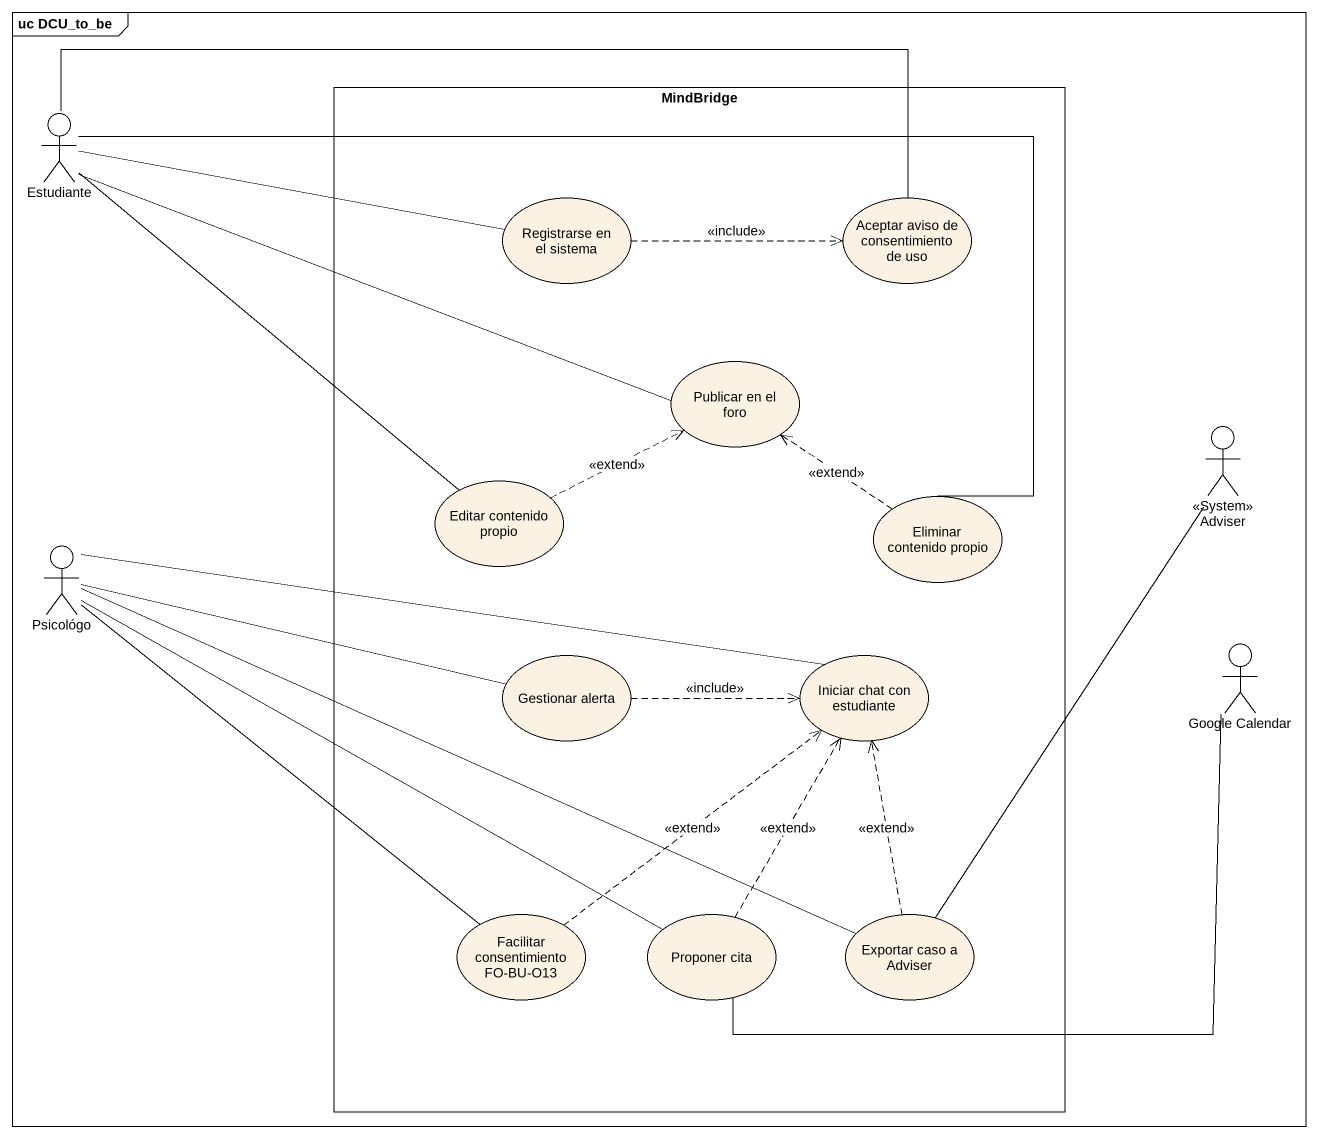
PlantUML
@startuml
mainframe uc DCU_to_be
rectangle MindBridge {
  usecase "Registrarse en el sistema" as Registrarse_en_el_sistema
  usecase "Aceptar aviso de consentimiento de uso" as Aceptar_aviso_de
  usecase "Publicar en el foro" as Publicar_en_el_foro
  usecase "Editar contenido propio" as Editar_contenido_propio
  usecase "Eliminar contenido propio" as Eliminar_contenido_propio
  usecase "Gestionar alerta" as Gestionar_alerta
  usecase "Iniciar chat con estudiante" as Iniciar_chat_con_estudiante
  usecase "Facilitar consentimiento FO-BU-O13" as Facilitar_consentimiento_FO
  usecase "Proponer cita" as Proponer_cita
  usecase "Exportar caso a Adviser" as Exportar_caso_a_Adviser
}
actor Estudiante
actor Adviser <<System>>
actor Psicológo
actor "Google Calendar" as Google_Calendar
Estudiante -right- Registrarse_en_el_sistema
Estudiante -right- Aceptar_aviso_de
Estudiante -right- Publicar_en_el_foro
Estudiante -- Editar_contenido_propio
Estudiante -right- Eliminar_contenido_propio
Registrarse_en_el_sistema .right.> Aceptar_aviso_de : <<include>>
Adviser -- Exportar_caso_a_Adviser
Editar_contenido_propio .right.> Publicar_en_el_foro : <<extend>>
Eliminar_contenido_propio .up.> Publicar_en_el_foro : <<extend>>
Psicológo -right- Gestionar_alerta
Psicológo -right- Iniciar_chat_con_estudiante
Psicológo -- Facilitar_consentimiento_FO
Psicológo -right- Proponer_cita
Psicológo -right- Exportar_caso_a_Adviser
Gestionar_alerta .right.> Iniciar_chat_con_estudiante : <<include>>
Google_Calendar -left- Proponer_cita
Facilitar_consentimiento_FO .up.> Iniciar_chat_con_estudiante : <<extend>>
Proponer_cita .up.> Iniciar_chat_con_estudiante : <<extend>>
Exportar_caso_a_Adviser .up.> Iniciar_chat_con_estudiante : <<extend>>
@enduml
